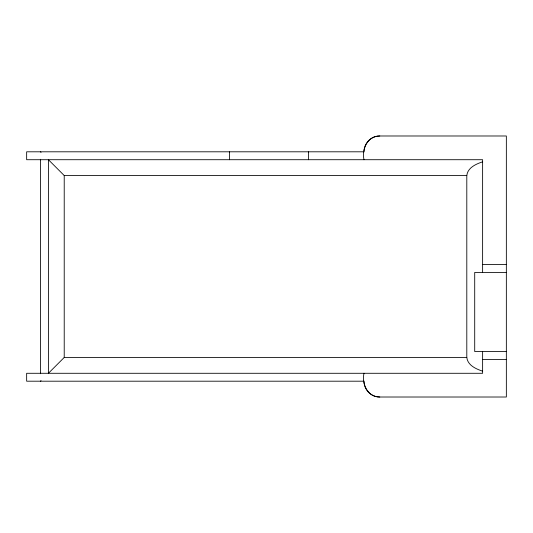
<?xml version="1.0" encoding="UTF-8"?>
<svg xmlns="http://www.w3.org/2000/svg" width="533" height="533" viewBox="0 0 533 533"><rect width="100%" height="100%" fill="white"/><g stroke="black" fill="none" stroke-linecap="round" stroke-linejoin="round"><path stroke-width="0.8" d="M482.618 371.168C475.976 368.976 467.688 365.352 466.801 357.463L466.801 175.537C467.688 167.648 475.976 164.024 482.618 161.832M40.495 381.195L41.034 380.655M466.801 357.463L64.22 357.463L48.403 373.287L48.403 159.713L64.22 175.537L466.801 175.537M363.972 373.287C361.714 383.887 367.603 397.198 379.789 397.012L506.35 397.012L506.35 135.988L379.789 135.988C367.603 135.802 361.714 149.113 363.972 159.713M482.618 264.521L506.35 264.521M506.35 272.43L474.71 272.43L474.71 351.533L506.35 351.533M482.618 359.442L506.35 359.442M40.495 151.805L41.034 152.345M482.618 272.43L482.618 159.713L26.65 159.713L26.65 151.805L363.972 151.805A15.817 15.817 0 0 1 379.789 135.988M482.618 351.533L482.618 373.287L26.65 373.287L26.65 381.195L363.972 381.195A15.817 15.817 0 0 0 379.789 397.012M308.6 151.805L308.6 159.713M229.503 151.805L229.503 159.713M64.22 175.537L64.22 357.463M40.495 159.287L40.495 373.713"/></g></svg>
